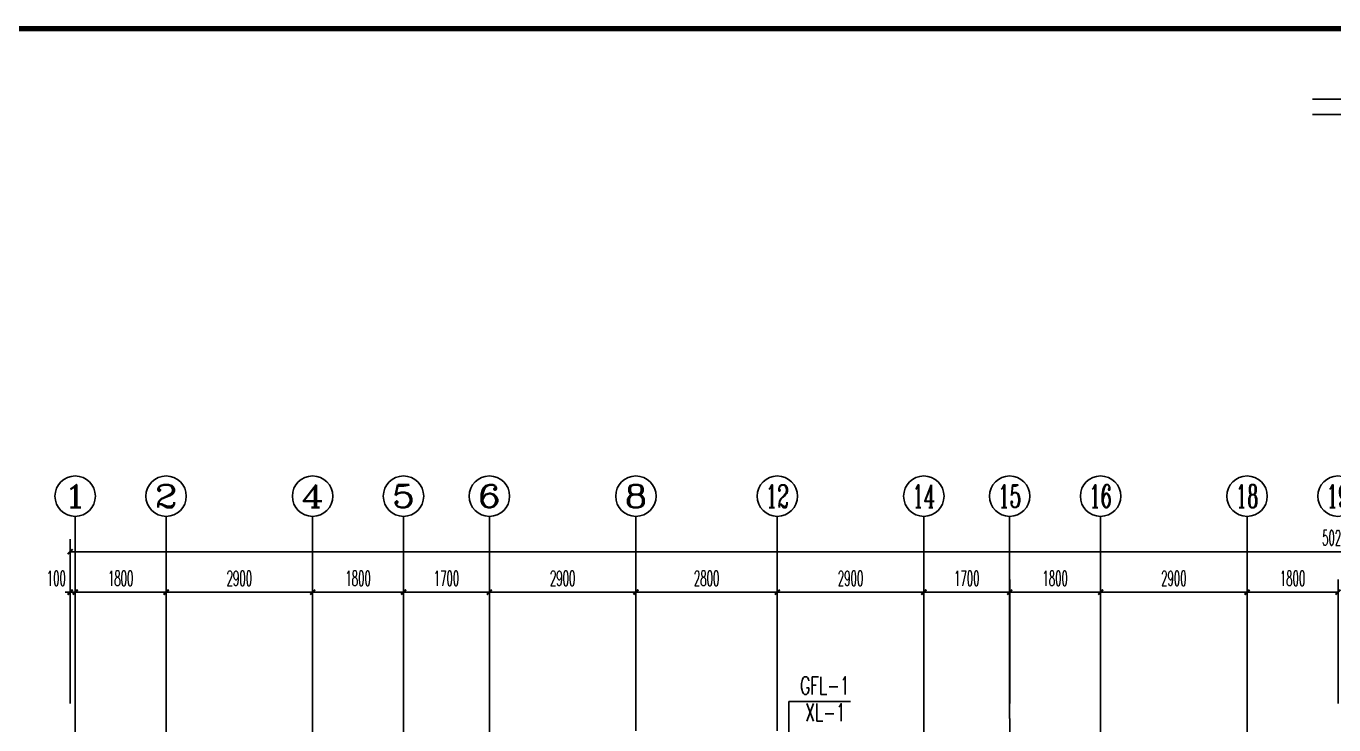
# Model space of a CAD drawing. Extents: x 27938 to 1507990, y 110129 to 923079.
# Drawn here: x 826946 to 852835, y 378249 to 392074 of the extents above; entities that cross this region are included whole.
import ezdxf
from ezdxf.enums import TextEntityAlignment as Align

# ---------------------------------------------------------------- set-up
doc = ezdxf.new("R2010")
doc.units = 0
doc.header["$LTSCALE"] = 1000
doc.header["$MEASUREMENT"] = 0
doc.linetypes.add('DOTE', pattern=[2.42, 2, -0.2, 0.02, -0.2])
for name, color, linetype in [('AXIS', 3, 'Continuous'), ('AXIS_TEXT', 7, 'Continuous'), ('DIM_不分区消火栓', 1, 'Continuous'), ('DIM_管井排水', 5, 'Continuous'), ('DOTE', 1, 'Continuous'), ('图框', 140, 'Continuous')]:
    doc.layers.add(name, color=color, linetype=linetype)
doc.styles.add('_TCH_AXIS', font='COMPLEX', dxfattribs={"bigfont": 'GBCBIG'})
doc.styles.add('_TCH_DIM_T3', font='SIMPLEX.shx', dxfattribs={"width": 0.494118, "bigfont": 'GBCBIG.shx'})
doc.styles.add('_TWT_SERIAL', font='SIMPLEX', dxfattribs={"width": 0.8, "height": 3.5, "bigfont": 'HZTXT'})
doc.styles.add('COMPLEX', font='COMPLEX')
doc.dimstyles.new('_TCH_ARCH&&100', dxfattribs={"dimtxt": 297.5, "dimasz": 100, "dimexe": 250, "dimexo": 300, "dimgap": 126.25, "dimtad": 1, "dimdec": 0, "dimzin": 0, "dimdsep": 46, "dimtxsty": '_TCH_DIM_T3', "dimblk": 'ARCHTICK', "dimcen": 0.09, "dimclrt": 4, "dimazin": 2, "dimtfac": 1, "dimtdec": 0, "dimtix": 1, "dimtmove": 2, "dimatfit": 3, "dimfxl": 100, "dimtolj": 1, "dimtzin": 0, "dimarcsym": 0})

# ---------------------------------------------------------------- blocks, each defined once
blk = doc.blocks.new('TK')
at = {"layer": '图框', "const_width": 100}
blk.add_lwpolyline([(548475, 490314), (548475, 547714), (467875, 547714), (467875, 490314)], close=True, dxfattribs=at)
blk = doc.blocks.new('GDGDGDSDA')
at = {"layer": 'DOTE', "color": 0, "linetype": 'DOTE', "ltscale": 0.3}
for p, q in [((419335, 376108), (419335, 359558)), ((421135, 367858), (421135, 376108)), ((424035, 367858), (424035, 376108)), ((425835, 367858), (425835, 376108)), ((427535, 370658), (427535, 376108)), ((430435, 370059), (430435, 376108)), ((433235, 370059), (433235, 376108)), ((436135, 370658), (436135, 376108)), ((437835, 367858), (437835, 376108)), ((439635, 367858), (439635, 376108)), ((442535, 367858), (442535, 376108))]:
    blk.add_line(p, q, dxfattribs=at)
blk = doc.blocks.new('_ArchTick')
at = {"color": 0, "linetype": 'ByBlock', "const_width": 0.4}
blk.add_lwpolyline([(-0.5, -0.5), (0.5, 0.5)], dxfattribs=at)
blk = doc.blocks.new('*D1083')
at = {"layer": 'AXIS', "color": 0, "lineweight": -2}
for p, q in [((827817, 378674), (827817, 381124)), ((827917, 378674), (827917, 381124)), ((827817, 380874), (827717, 380874)), ((827817, 380874), (827917, 380874)), ((827917, 380874), (828017, 380874))]:
    blk.add_line(p, q, dxfattribs=at)
at = {"layer": 'Defpoints', "color": 0}
for p in [(827917, 380874), (827817, 378374), (827917, 378374)]:
    blk.add_point(p, dxfattribs=at)
at = {"layer": 'AXIS', "color": 0, "lineweight": -2, "xscale": 100, "yscale": 100, "zscale": 100}
blk.add_blockref('_ArchTick', (827817, 380874), dxfattribs=at)
at = {"layer": 'AXIS', "color": 0, "lineweight": -2, "xscale": 100, "yscale": 100, "zscale": 100, "rotation": 180}
blk.add_blockref('_ArchTick', (827917, 380874), dxfattribs=at)
at = {"layer": 'AXIS', "color": 4, "insert": (827542, 381149), "char_height": 297.5, "attachment_point": 5, "style": '_TCH_DIM_T3'}
blk.add_mtext('\\A1;100', dxfattribs=at)
blk = doc.blocks.new('*D1084')
at = {"layer": 'AXIS', "color": 0, "lineweight": -2}
for p, q in [((827917, 378674), (827917, 381124)), ((829717, 378674), (829717, 381124)), ((827917, 380874), (829717, 380874))]:
    blk.add_line(p, q, dxfattribs=at)
at = {"layer": 'Defpoints', "color": 0}
for p in [(829717, 380874), (827917, 378374), (829717, 378374)]:
    blk.add_point(p, dxfattribs=at)
at = {"layer": 'AXIS', "color": 0, "lineweight": -2, "xscale": 100, "yscale": 100, "zscale": 100, "rotation": 180}
blk.add_blockref('_ArchTick', (827917, 380874), dxfattribs=at)
at = {"layer": 'AXIS', "color": 0, "lineweight": -2, "xscale": 100, "yscale": 100, "zscale": 100}
blk.add_blockref('_ArchTick', (829717, 380874), dxfattribs=at)
at = {"layer": 'AXIS', "color": 4, "insert": (828817, 381149), "char_height": 297.5, "attachment_point": 5, "style": '_TCH_DIM_T3'}
blk.add_mtext('\\A1;1800', dxfattribs=at)
blk = doc.blocks.new('*D1085')
at = {"layer": 'AXIS', "color": 0, "lineweight": -2}
for p, q in [((829717, 378674), (829717, 381124)), ((832617, 378674), (832617, 381124)), ((829717, 380874), (832617, 380874))]:
    blk.add_line(p, q, dxfattribs=at)
at = {"layer": 'Defpoints', "color": 0}
for p in [(832617, 380874), (829717, 378374), (832617, 378374)]:
    blk.add_point(p, dxfattribs=at)
at = {"layer": 'AXIS', "color": 0, "lineweight": -2, "xscale": 100, "yscale": 100, "zscale": 100, "rotation": 180}
blk.add_blockref('_ArchTick', (829717, 380874), dxfattribs=at)
at = {"layer": 'AXIS', "color": 0, "lineweight": -2, "xscale": 100, "yscale": 100, "zscale": 100}
blk.add_blockref('_ArchTick', (832617, 380874), dxfattribs=at)
at = {"layer": 'AXIS', "color": 4, "insert": (831167, 381149), "char_height": 297.5, "attachment_point": 5, "style": '_TCH_DIM_T3'}
blk.add_mtext('\\A1;2900', dxfattribs=at)
blk = doc.blocks.new('*D1086')
at = {"layer": 'AXIS', "color": 0, "lineweight": -2}
for p, q in [((832617, 378674), (832617, 381124)), ((834417, 378674), (834417, 381124)), ((832617, 380874), (834417, 380874))]:
    blk.add_line(p, q, dxfattribs=at)
at = {"layer": 'Defpoints', "color": 0}
for p in [(834417, 380874), (832617, 378374), (834417, 378374)]:
    blk.add_point(p, dxfattribs=at)
at = {"layer": 'AXIS', "color": 0, "lineweight": -2, "xscale": 100, "yscale": 100, "zscale": 100, "rotation": 180}
blk.add_blockref('_ArchTick', (832617, 380874), dxfattribs=at)
at = {"layer": 'AXIS', "color": 0, "lineweight": -2, "xscale": 100, "yscale": 100, "zscale": 100}
blk.add_blockref('_ArchTick', (834417, 380874), dxfattribs=at)
at = {"layer": 'AXIS', "color": 4, "insert": (833517, 381149), "char_height": 297.5, "attachment_point": 5, "style": '_TCH_DIM_T3'}
blk.add_mtext('\\A1;1800', dxfattribs=at)
blk = doc.blocks.new('*D1087')
at = {"layer": 'AXIS', "color": 0, "lineweight": -2}
for p, q in [((834417, 378674), (834417, 381124)), ((836117, 378674), (836117, 381124)), ((834417, 380874), (836117, 380874))]:
    blk.add_line(p, q, dxfattribs=at)
at = {"layer": 'Defpoints', "color": 0}
for p in [(836117, 380874), (834417, 378374), (836117, 378374)]:
    blk.add_point(p, dxfattribs=at)
at = {"layer": 'AXIS', "color": 0, "lineweight": -2, "xscale": 100, "yscale": 100, "zscale": 100, "rotation": 180}
blk.add_blockref('_ArchTick', (834417, 380874), dxfattribs=at)
at = {"layer": 'AXIS', "color": 0, "lineweight": -2, "xscale": 100, "yscale": 100, "zscale": 100}
blk.add_blockref('_ArchTick', (836117, 380874), dxfattribs=at)
at = {"layer": 'AXIS', "color": 4, "insert": (835267, 381149), "char_height": 297.5, "attachment_point": 5, "style": '_TCH_DIM_T3'}
blk.add_mtext('\\A1;1700', dxfattribs=at)
blk = doc.blocks.new('*D1088')
at = {"layer": 'AXIS', "color": 0, "lineweight": -2}
for p, q in [((836117, 378674), (836117, 381124)), ((839017, 378674), (839017, 381124)), ((836117, 380874), (839017, 380874))]:
    blk.add_line(p, q, dxfattribs=at)
at = {"layer": 'Defpoints', "color": 0}
for p in [(839017, 380874), (836117, 378374), (839017, 378374)]:
    blk.add_point(p, dxfattribs=at)
at = {"layer": 'AXIS', "color": 0, "lineweight": -2, "xscale": 100, "yscale": 100, "zscale": 100, "rotation": 180}
blk.add_blockref('_ArchTick', (836117, 380874), dxfattribs=at)
at = {"layer": 'AXIS', "color": 0, "lineweight": -2, "xscale": 100, "yscale": 100, "zscale": 100}
blk.add_blockref('_ArchTick', (839017, 380874), dxfattribs=at)
at = {"layer": 'AXIS', "color": 4, "insert": (837567, 381149), "char_height": 297.5, "attachment_point": 5, "style": '_TCH_DIM_T3'}
blk.add_mtext('\\A1;2900', dxfattribs=at)
blk = doc.blocks.new('*D1089')
at = {"layer": 'AXIS', "color": 0, "lineweight": -2}
for p, q in [((839017, 378674), (839017, 381124)), ((841817, 378674), (841817, 381124)), ((839017, 380874), (841817, 380874))]:
    blk.add_line(p, q, dxfattribs=at)
at = {"layer": 'Defpoints', "color": 0}
for p in [(841817, 380874), (839017, 378374), (841817, 378374)]:
    blk.add_point(p, dxfattribs=at)
at = {"layer": 'AXIS', "color": 0, "lineweight": -2, "xscale": 100, "yscale": 100, "zscale": 100, "rotation": 180}
blk.add_blockref('_ArchTick', (839017, 380874), dxfattribs=at)
at = {"layer": 'AXIS', "color": 0, "lineweight": -2, "xscale": 100, "yscale": 100, "zscale": 100}
blk.add_blockref('_ArchTick', (841817, 380874), dxfattribs=at)
at = {"layer": 'AXIS', "color": 4, "insert": (840417, 381149), "char_height": 297.5, "attachment_point": 5, "style": '_TCH_DIM_T3'}
blk.add_mtext('\\A1;2800', dxfattribs=at)
blk = doc.blocks.new('*D1090')
at = {"layer": 'AXIS', "color": 0, "lineweight": -2}
for p, q in [((841817, 378674), (841817, 381124)), ((844717, 378674), (844717, 381124)), ((841817, 380874), (844717, 380874))]:
    blk.add_line(p, q, dxfattribs=at)
at = {"layer": 'Defpoints', "color": 0}
for p in [(844717, 380874), (841817, 378374), (844717, 378374)]:
    blk.add_point(p, dxfattribs=at)
at = {"layer": 'AXIS', "color": 0, "lineweight": -2, "xscale": 100, "yscale": 100, "zscale": 100, "rotation": 180}
blk.add_blockref('_ArchTick', (841817, 380874), dxfattribs=at)
at = {"layer": 'AXIS', "color": 0, "lineweight": -2, "xscale": 100, "yscale": 100, "zscale": 100}
blk.add_blockref('_ArchTick', (844717, 380874), dxfattribs=at)
at = {"layer": 'AXIS', "color": 4, "insert": (843267, 381149), "char_height": 297.5, "attachment_point": 5, "style": '_TCH_DIM_T3'}
blk.add_mtext('\\A1;2900', dxfattribs=at)
blk = doc.blocks.new('*D1091')
at = {"layer": 'AXIS', "color": 0, "lineweight": -2}
for p, q in [((844717, 378674), (844717, 381124)), ((846417, 378674), (846417, 381124)), ((844717, 380874), (846417, 380874))]:
    blk.add_line(p, q, dxfattribs=at)
at = {"layer": 'Defpoints', "color": 0}
for p in [(846417, 380874), (844717, 378374), (846417, 378374)]:
    blk.add_point(p, dxfattribs=at)
at = {"layer": 'AXIS', "color": 0, "lineweight": -2, "xscale": 100, "yscale": 100, "zscale": 100, "rotation": 180}
blk.add_blockref('_ArchTick', (844717, 380874), dxfattribs=at)
at = {"layer": 'AXIS', "color": 0, "lineweight": -2, "xscale": 100, "yscale": 100, "zscale": 100}
blk.add_blockref('_ArchTick', (846417, 380874), dxfattribs=at)
at = {"layer": 'AXIS', "color": 4, "insert": (845567, 381149), "char_height": 297.5, "attachment_point": 5, "style": '_TCH_DIM_T3'}
blk.add_mtext('\\A1;1700', dxfattribs=at)
blk = doc.blocks.new('*D1092')
at = {"layer": 'AXIS', "color": 0, "lineweight": -2}
for p, q in [((846417, 378674), (846417, 381124)), ((848217, 378674), (848217, 381124)), ((846417, 380874), (848217, 380874))]:
    blk.add_line(p, q, dxfattribs=at)
at = {"layer": 'Defpoints', "color": 0}
for p in [(848217, 380874), (846417, 378374), (848217, 378374)]:
    blk.add_point(p, dxfattribs=at)
at = {"layer": 'AXIS', "color": 0, "lineweight": -2, "xscale": 100, "yscale": 100, "zscale": 100, "rotation": 180}
blk.add_blockref('_ArchTick', (846417, 380874), dxfattribs=at)
at = {"layer": 'AXIS', "color": 0, "lineweight": -2, "xscale": 100, "yscale": 100, "zscale": 100}
blk.add_blockref('_ArchTick', (848217, 380874), dxfattribs=at)
at = {"layer": 'AXIS', "color": 4, "insert": (847317, 381149), "char_height": 297.5, "attachment_point": 5, "style": '_TCH_DIM_T3'}
blk.add_mtext('\\A1;1800', dxfattribs=at)
blk = doc.blocks.new('*D1093')
at = {"layer": 'AXIS', "color": 0, "lineweight": -2}
for p, q in [((848217, 378674), (848217, 381124)), ((851117, 378674), (851117, 381124)), ((848217, 380874), (851117, 380874))]:
    blk.add_line(p, q, dxfattribs=at)
at = {"layer": 'Defpoints', "color": 0}
for p in [(851117, 380874), (848217, 378374), (851117, 378374)]:
    blk.add_point(p, dxfattribs=at)
at = {"layer": 'AXIS', "color": 0, "lineweight": -2, "xscale": 100, "yscale": 100, "zscale": 100, "rotation": 180}
blk.add_blockref('_ArchTick', (848217, 380874), dxfattribs=at)
at = {"layer": 'AXIS', "color": 0, "lineweight": -2, "xscale": 100, "yscale": 100, "zscale": 100}
blk.add_blockref('_ArchTick', (851117, 380874), dxfattribs=at)
at = {"layer": 'AXIS', "color": 4, "insert": (849667, 381149), "char_height": 297.5, "attachment_point": 5, "style": '_TCH_DIM_T3'}
blk.add_mtext('\\A1;2900', dxfattribs=at)
blk = doc.blocks.new('*D1094')
at = {"layer": 'AXIS', "color": 0, "lineweight": -2}
for p, q in [((851117, 378674), (851117, 381124)), ((852917, 378674), (852917, 381124)), ((851117, 380874), (852917, 380874))]:
    blk.add_line(p, q, dxfattribs=at)
at = {"layer": 'Defpoints', "color": 0}
for p in [(852917, 380874), (851117, 378374), (852917, 378374)]:
    blk.add_point(p, dxfattribs=at)
at = {"layer": 'AXIS', "color": 0, "lineweight": -2, "xscale": 100, "yscale": 100, "zscale": 100, "rotation": 180}
blk.add_blockref('_ArchTick', (851117, 380874), dxfattribs=at)
at = {"layer": 'AXIS', "color": 0, "lineweight": -2, "xscale": 100, "yscale": 100, "zscale": 100}
blk.add_blockref('_ArchTick', (852917, 380874), dxfattribs=at)
at = {"layer": 'AXIS', "color": 4, "insert": (852017, 381149), "char_height": 297.5, "attachment_point": 5, "style": '_TCH_DIM_T3'}
blk.add_mtext('\\A1;1800', dxfattribs=at)
blk = doc.blocks.new('*D1095')
at = {"layer": 'AXIS', "color": 0, "lineweight": -2}
for p, q in [((827817, 378674), (827817, 381924)), ((878017, 378674), (878017, 381924)), ((827817, 381674), (878017, 381674))]:
    blk.add_line(p, q, dxfattribs=at)
at = {"layer": 'Defpoints', "color": 0}
for p in [(878017, 381674), (827817, 378374), (878017, 378374)]:
    blk.add_point(p, dxfattribs=at)
at = {"layer": 'AXIS', "color": 0, "lineweight": -2, "xscale": 100, "yscale": 100, "zscale": 100, "rotation": 180}
blk.add_blockref('_ArchTick', (827817, 381674), dxfattribs=at)
at = {"layer": 'AXIS', "color": 0, "lineweight": -2, "xscale": 100, "yscale": 100, "zscale": 100}
blk.add_blockref('_ArchTick', (878017, 381674), dxfattribs=at)
at = {"layer": 'AXIS', "color": 4, "insert": (852917, 381949), "char_height": 297.5, "attachment_point": 5, "style": '_TCH_DIM_T3'}
blk.add_mtext('\\A1;50200', dxfattribs=at)
blk = doc.blocks.new('_AXISO')
at = {"color": 0}
blk.add_circle((0, 0), 0.5, dxfattribs=at)
at = {"layer": 'AXIS_TEXT', "color": 0, "style": 'COMPLEX', "width": 1.041667}
blk.add_attdef('A', text='', height=0.56, dxfattribs=at).set_placement((-0.25, -0.28), (0.25, -0.28), align=Align.FIT)

msp = doc.modelspace()

# ---------------------------------------------------------------- linework, layer by layer
at = {"color": 8}
for p, q in [((852409.2, 390628.2), (853424, 390628.2)), ((852409.2, 390628.2), (853424, 390628.2)), ((852409.2, 390324.9), (853424, 390324.9)), ((852409.2, 390324.9), (853424, 390324.9))]:
    msp.add_line(p, q, dxfattribs=at)
at = {"layer": 'AXIS', "color": 8}
for p, q in [((827916.6, 378373.7), (827916.6, 382373.7)), ((829716.6, 378373.7), (829716.6, 382373.7)), ((832616.6, 378373.7), (832616.6, 382373.7)), ((834416.6, 378373.7), (834416.6, 382373.7)), ((836116.6, 378373.7), (836116.6, 382373.7)), ((839016.6, 378373.7), (839016.6, 382373.7)), ((841816.6, 378373.7), (841816.6, 382373.7)), ((844716.6, 378373.7), (844716.6, 382373.7)), ((846416.6, 378373.7), (846416.6, 382373.7)), ((848216.6, 378373.7), (848216.6, 382373.7)), ((851116.6, 378373.7), (851116.6, 382373.7))]:
    msp.add_line(p, q, dxfattribs=at)
at = {"layer": 'DIM_管井排水'}
for p, q in [((842041.6, 374948.7), (842041.6, 378710.4)), ((842041.6, 378710.4), (843265.9, 378710.4))]:
    msp.add_line(p, q, dxfattribs=at)

# ---------------------------------------------------------------- block references
msp.add_blockref('TK', (348239.1, -155690.1))
at = {"layer": 'AXIS', "color": 8}
ref = msp.add_blockref('_AXISO', (827916.6, 382773.7), dxfattribs=dict(at, xscale=800, yscale=800, zscale=800))
ref.add_attrib('A', '1', dxfattribs={"layer": 'AXIS_TEXT', "color": 8, "ltscale": 0.5, "height": 452.5, "style": '_TCH_AXIS', "width": 2.333333}).set_placement((827690.3, 382547.5), (828142.9, 382547.5), align=Align.FIT)
ref = msp.add_blockref('_AXISO', (829716.6, 382773.7), dxfattribs=dict(at, xscale=800, yscale=800, zscale=800))
ref.add_attrib('A', '2', dxfattribs={"layer": 'AXIS_TEXT', "color": 8, "ltscale": 0.5, "height": 452.5, "style": '_TCH_AXIS', "width": 1.5}).set_placement((829490.3, 382547.5), (829942.9, 382547.5), align=Align.FIT)
ref = msp.add_blockref('_AXISO', (832616.6, 382773.7), dxfattribs=dict(at, xscale=800, yscale=800, zscale=800))
ref.add_attrib('A', '4', dxfattribs={"layer": 'AXIS_TEXT', "color": 8, "ltscale": 0.5, "height": 452.5, "style": '_TCH_AXIS', "width": 1.3125}).set_placement((832390.3, 382547.5), (832842.9, 382547.5), align=Align.FIT)
ref = msp.add_blockref('_AXISO', (834416.6, 382773.7), dxfattribs=dict(at, xscale=800, yscale=800, zscale=800))
ref.add_attrib('A', '5', dxfattribs={"layer": 'AXIS_TEXT', "color": 8, "ltscale": 0.5, "height": 452.5, "style": '_TCH_AXIS', "width": 1.5}).set_placement((834190.3, 382547.5), (834642.9, 382547.5), align=Align.FIT)
ref = msp.add_blockref('_AXISO', (836116.6, 382773.7), dxfattribs=dict(at, xscale=800, yscale=800, zscale=800))
ref.add_attrib('A', '6', dxfattribs={"layer": 'AXIS_TEXT', "color": 8, "ltscale": 0.5, "height": 452.5, "style": '_TCH_AXIS', "width": 1.5}).set_placement((835890.3, 382547.5), (836342.9, 382547.5), align=Align.FIT)
ref = msp.add_blockref('_AXISO', (839016.6, 382773.7), dxfattribs=dict(at, xscale=800, yscale=800, zscale=800))
ref.add_attrib('A', '8', dxfattribs={"layer": 'AXIS_TEXT', "color": 8, "ltscale": 0.5, "height": 452.5, "style": '_TCH_AXIS', "width": 1.5}).set_placement((838790.3, 382547.5), (839242.9, 382547.5), align=Align.FIT)
ref = msp.add_blockref('_AXISO', (841816.6, 382773.7), dxfattribs=dict(at, xscale=800, yscale=800, zscale=800))
ref.add_attrib('A', '12', dxfattribs={"layer": 'AXIS_TEXT', "color": 8, "ltscale": 0.5, "height": 452.55, "style": '_TCH_AXIS', "width": 0.724138}).set_placement((841590.3, 382547.5), (842042.9, 382547.5), align=Align.FIT)
ref = msp.add_blockref('_AXISO', (844716.6, 382773.7), dxfattribs=dict(at, xscale=800, yscale=800, zscale=800))
ref.add_attrib('A', '14', dxfattribs={"layer": 'AXIS_TEXT', "color": 8, "ltscale": 0.5, "height": 452.55, "style": '_TCH_AXIS', "width": 0.677419}).set_placement((844490.3, 382547.5), (844942.9, 382547.5), align=Align.FIT)
ref = msp.add_blockref('_AXISO', (846416.6, 382773.7), dxfattribs=dict(at, xscale=800, yscale=800, zscale=800))
ref.add_attrib('A', '15', dxfattribs={"layer": 'AXIS_TEXT', "color": 8, "ltscale": 0.5, "height": 452.55, "style": '_TCH_AXIS', "width": 0.724138}).set_placement((846190.3, 382547.5), (846642.9, 382547.5), align=Align.FIT)
ref = msp.add_blockref('_AXISO', (848216.6, 382773.7), dxfattribs=dict(at, xscale=800, yscale=800, zscale=800))
ref.add_attrib('A', '16', dxfattribs={"layer": 'AXIS_TEXT', "color": 8, "ltscale": 0.5, "height": 452.55, "style": '_TCH_AXIS', "width": 0.724138}).set_placement((847990.3, 382547.5), (848442.9, 382547.5), align=Align.FIT)
ref = msp.add_blockref('_AXISO', (851116.6, 382773.7), dxfattribs=dict(at, xscale=800, yscale=800, zscale=800))
ref.add_attrib('A', '18', dxfattribs={"layer": 'AXIS_TEXT', "color": 8, "ltscale": 0.5, "height": 452.55, "style": '_TCH_AXIS', "width": 0.724138}).set_placement((850890.3, 382547.5), (851342.9, 382547.5), align=Align.FIT)
ref = msp.add_blockref('_AXISO', (852916.6, 382773.7), dxfattribs=dict(at, xscale=800, yscale=800, zscale=800))
ref.add_attrib('A', '19', dxfattribs={"layer": 'AXIS_TEXT', "color": 8, "ltscale": 0.5, "height": 452.55, "style": '_TCH_AXIS', "width": 0.724138}).set_placement((852690.3, 382547.5), (853142.9, 382547.5), align=Align.FIT)
at = {"layer": 'DOTE', "color": 169}
msp.add_blockref('GDGDGDSDA', (408581.8, 2265.4), dxfattribs=at)

# ---------------------------------------------------------------- texts
at = {"layer": 'DIM_不分区消火栓', "color": 7, "style": '_TWT_SERIAL', "width": 0.64}
msp.add_text('XL-1', height=350, dxfattribs=at).set_placement((842371.1, 378318.6))
at = {"layer": 'DIM_管井排水', "color": 7, "style": '_TWT_SERIAL', "width": 0.64}
msp.add_text('GFL-1', height=350, dxfattribs=at).set_placement((842267.9, 378850.4))

# ---------------------------------------------------------------- dimensions: what is measured, and where the dimension line sits
at = {"layer": 'AXIS', "color": 8}
for p1, p2, distance, picture, middle in [((827816.6, 378373.7), (878016.6, 378373.7), 3300, '*D1095', (852916.6, 381948.7)), ((827916.6, 378373.7), (829716.6, 378373.7), 2500, '*D1084', (828816.6, 381148.7)), ((829716.6, 378373.7), (832616.6, 378373.7), 2500, '*D1085', (831166.6, 381148.7)), ((832616.6, 378373.7), (834416.6, 378373.7), 2500, '*D1086', (833516.6, 381148.7)), ((834416.6, 378373.7), (836116.6, 378373.7), 2500, '*D1087', (835266.6, 381148.7)), ((836116.6, 378373.7), (839016.6, 378373.7), 2500, '*D1088', (837566.6, 381148.7)), ((839016.6, 378373.7), (841816.6, 378373.7), 2500, '*D1089', (840416.6, 381148.7)), ((841816.6, 378373.7), (844716.6, 378373.7), 2500, '*D1090', (843266.6, 381148.7)), ((844716.6, 378373.7), (846416.6, 378373.7), 2500, '*D1091', (845566.6, 381148.7)), ((846416.6, 378373.7), (848216.6, 378373.7), 2500, '*D1092', (847316.6, 381148.7)), ((848216.6, 378373.7), (851116.6, 378373.7), 2500, '*D1093', (849666.6, 381148.7)), ((851116.6, 378373.7), (852916.6, 378373.7), 2500, '*D1094', (852016.6, 381148.7))]:
    dim = msp.add_aligned_dim(p1=p1, p2=p2, distance=distance, dimstyle='_TCH_ARCH&&100', dxfattribs=at)
    dim.commit()
    dim.dimension.update_dxf_attribs({"geometry": picture, "text_midpoint": middle})
dim = msp.add_linear_dim(base=(827916.6, 380873.7), p1=(827816.6, 378373.7), p2=(827916.6, 378373.7), angle=0, dimstyle='_TCH_ARCH&&100', dxfattribs=at)
dim.commit()
dim.dimension.update_dxf_attribs({"geometry": '*D1083', "text_midpoint": (827541.6, 381148.7), "dimtype": 129})

doc.saveas('drawing.dxf')
